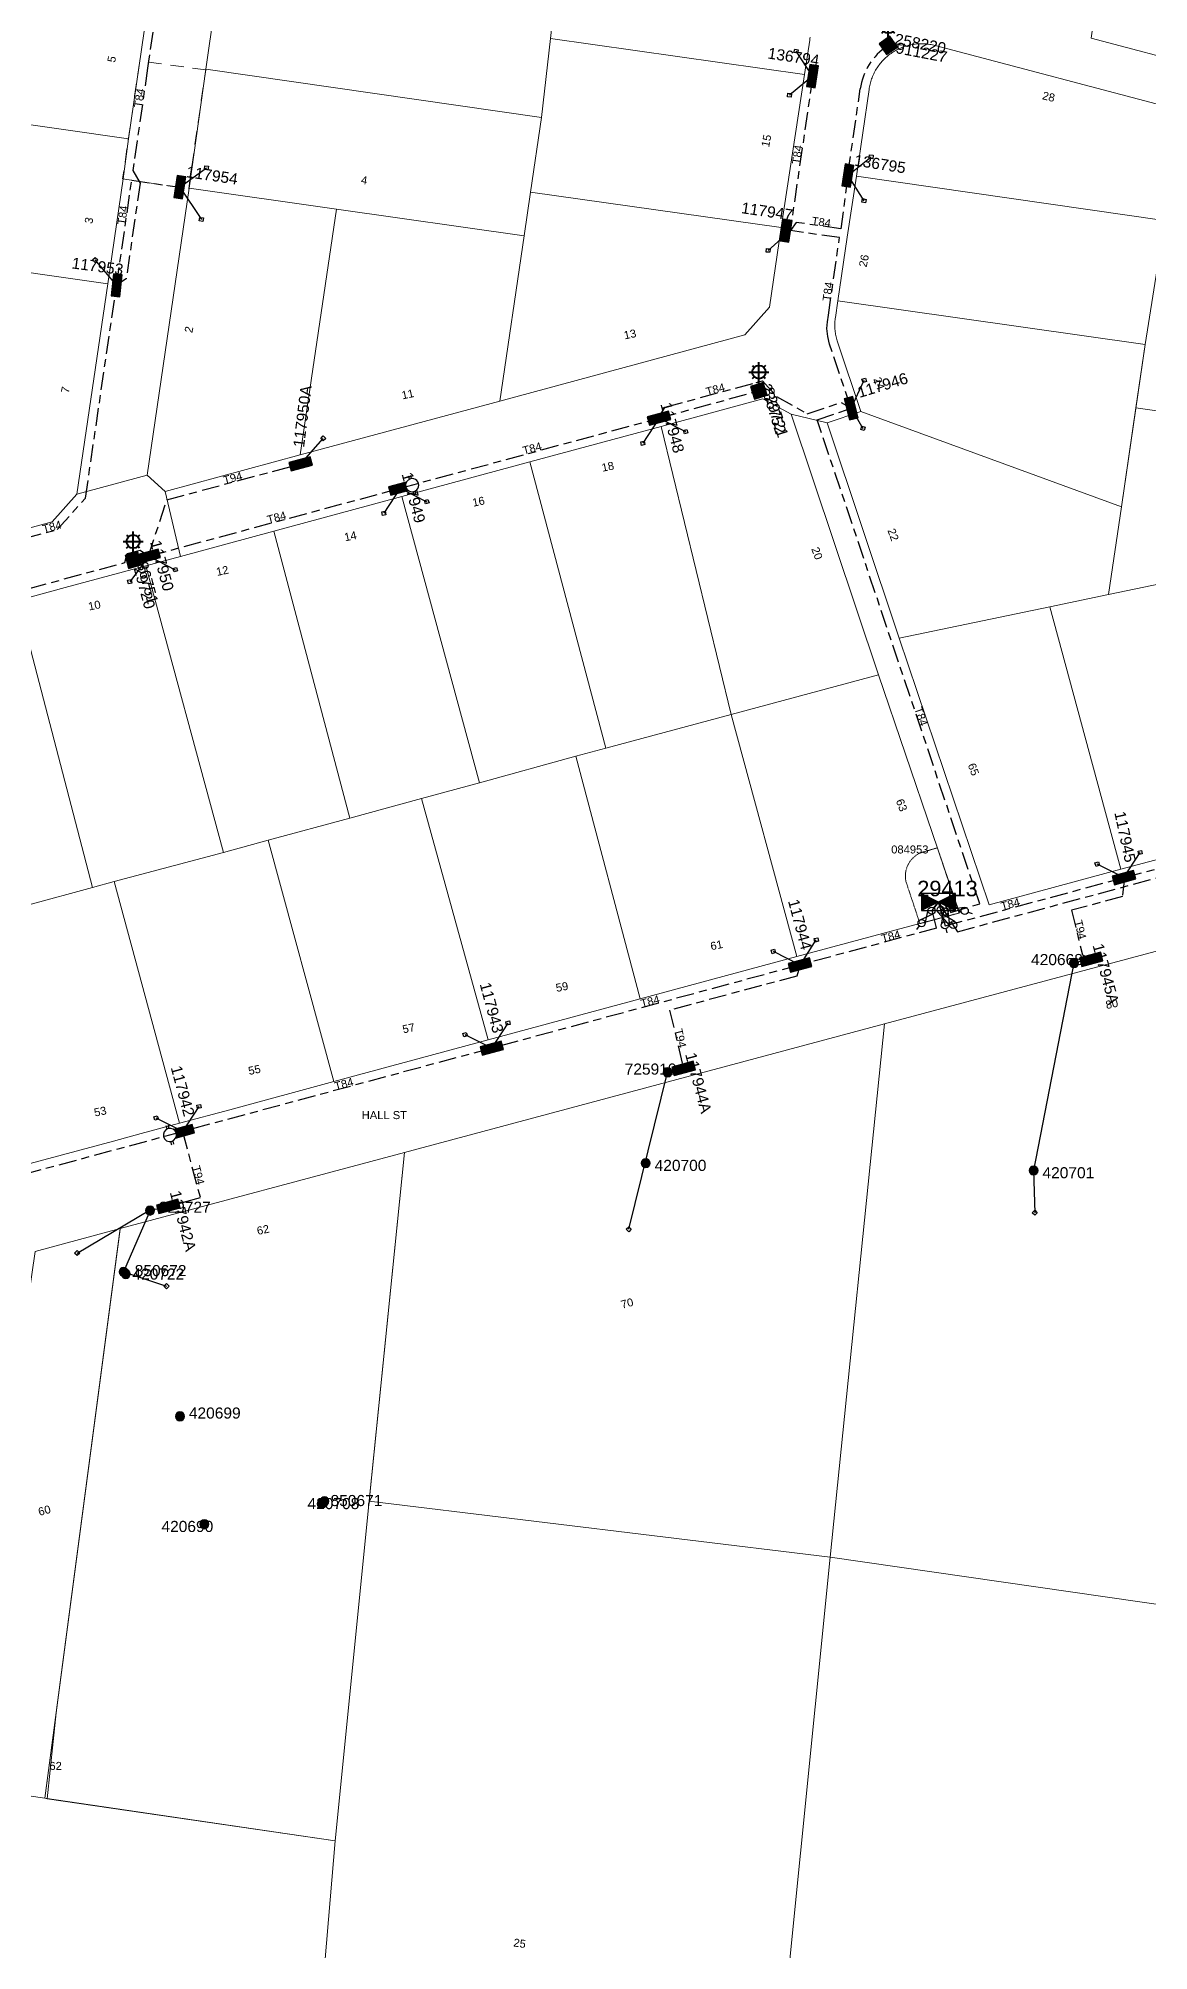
# Model space of a CAD drawing. Header units: metres. Extents: x 300152 to 302458, y 6282738 to 6284604.
# Drawn here: x 301778.4 to 302028.2, y 6283219.3 to 6283649.5 of the extents above; entities that cross this region are included whole.
import ezdxf
from ezdxf.enums import TextEntityAlignment as Align

# ---------------------------------------------------------------- set-up
doc = ezdxf.new("R2010")
doc.units = ezdxf.units.M
for name, pattern in [('Cable Exist UG', [8.2, 4, -1.2, 1.8, -1.2]), ('Dash', [5, 3, -2]), ('HIDDEN', [0.375, 0.25, -0.125]), ('HIDDEN2', [0.1875, 0.125, -0.0625])]:
    doc.linetypes.add(name, pattern=pattern)
doc.layers.get('0').update_dxf_attribs({"color": 6})
for name, color, linetype, lineweight in [('Cadastre Developer_SP_EXT', 9, 'Continuous', 5), ('Cadastre Land Parcels_SP_EXT', 9, 'Continuous', 5), ('Cadastre Other Property_SP_EXT', 9, 'HIDDEN', 5), ('Cadastre Roads_SP_EXT', 9, 'Continuous', 5)]:
    doc.layers.add(name, color=color, linetype=linetype, lineweight=lineweight)
for name, color, linetype in [('Equip_LV_EXT', 7, 'Continuous'), ('Equip_SP_SL_EXT', 7, 'Continuous'), ('Mains_LV_EXT', 7, 'Continuous'), ('Mains_LV_SL_EXT', 7, 'Continuous'), ('Services_SP_EXT', 7, 'Continuous'), ('Sub_SP_EXT', 7, 'Continuous'), ('SupportsOH_SP_TR_HV_LV_SL_EXT', 7, 'Continuous'), ('SupportsUG_SP_LV_EXT', 7, 'Continuous'), ('SupportsUG_SP_LV_SL_EXT', 7, 'Continuous')]:
    doc.layers.add(name, color=color, linetype=linetype)
doc.styles.add('COLUMN_LABEL', font='arial.ttf')
doc.styles.add('iecARIAL', font='arial.ttf', dxfattribs={"height": 2})
doc.styles.add('POLE_LABEL', font='arial.ttf')
doc.styles.get("Standard").update_dxf_attribs({"font": 'arial.ttf'})

# ---------------------------------------------------------------- blocks, each defined once
blk = doc.blocks.new('SUB_PADMOUNT_EXT')
for points in [[(0, 0), (-3.84, 1.92), (-3.84, -1.92)], [(0, 0), (3.84, 1.92), (3.84, -1.92)]]:
    blk.add_hatch(color=256).paths.add_polyline_path(points)
for p, q in [((3.84, 1.92), (-3.84, -1.92)), ((-3.84, 1.92), (3.84, -1.92))]:
    blk.add_line(p, q)
blk.add_lwpolyline([(-3.84, -1.92), (3.84, -1.92), (3.84, 1.92), (-3.84, 1.92)], close=True)
for tag, height, flags, p in [('STREET_CODE', 0.2, 9, (1.5, 0)), ('ASSET_NUM', 2.5, 8, (2, 2)), ('CONSTRUCTED_VOLTAGE', 0.2, 9, (1.5, -0.2)), ('OPERATING_VOLTAGE', 0.2, 9, (1.5, -0.6)), ('ORIENTATION', 0.2, 9, (1.5, -0.8)), ('OWNED_BY', 0.2, 9, (1.5, -1)), ('OPERATED_BY', 0.2, 9, (1.5, -1.2)), ('SECONDARY_VOLTAGE', 0.2, 9, (1.5, -1.6)), ('STATE', 0.2, 9, (1.5, -1.8)), ('SUBSTATION_TYPE', 0.2, 9, (1.5, -2.2)), ('STREETNAME', 0.2, 9, (1.5, -3)), ('SUBURB', 0.2, 9, (1.5, -3.2)), ('Z', 0.2, 1, (1.5, -3.6)), ('NO_PHASES', 0.2, 9, (1.5, -0.4)), ('MAINTAINED_BY', 0.2, 9, (1.5, -1.4)), ('PARENT', 0.2, 9, (1.5, -2)), ('USAGE', 0.2, 9, (1.5, -2.4)), ('LEGEND', 0.2, 9, (1.5, -2.6)), ('LOCATION', 0.2, 9, (1.5, -2.8)), ('NOTES', 0.2, 9, (1.5, -3.4))]:
    blk.add_attdef(tag, text='', height=height, dxfattribs=dict(flags=flags)).set_placement(p, align=Align.MIDDLE_LEFT)
blk = doc.blocks.new('COLUMN_EXT')
blk.add_hatch(color=256).paths.add_polyline_path([(-1.49, 1.48), (-1.49, -1.49), (1.48, -1.49), (1.48, 1.48)])
blk.add_lwpolyline([(-1.49, -1.49), (1.48, -1.49), (1.48, 1.48), (-1.49, 1.48)], close=True)
for tag, height, style, flags, p in [('STRUCTURE_PLANT_NUMBER', 0.2, 'POLE_LABEL', 9, (1.81, 0.03)), ('ASSET_NUM', 2.5, 'COLUMN_LABEL', 8, (2, 2)), ('STREET_CODE', 0.2, 'COLUMN_LABEL', 9, (1.81, -0.2))]:
    blk.add_attdef(tag, text='', height=height, dxfattribs=dict(style=style, flags=flags)).set_placement(p, align=Align.MIDDLE_LEFT)
at = {"flags": 1}
blk.add_attdef('Z', (1.81, -2.35), '', height=0.2, dxfattribs=at)
at = {"flags": 9}
for tag, p in [('COLUMN_TYPE', (1.81, -0.4)), ('OWNED_BY', (1.81, -0.6)), ('STATE', (1.81, -0.8)), ('USAGE', (1.81, -1)), ('STREETNAME', (1.81, -1.6)), ('SUBURB', (1.81, -1.8)), ('LEGEND', (1.81, -1.2)), ('LOCATION', (1.81, -1.4)), ('NOTES', (1.81, -2))]:
    blk.add_attdef(tag, text='', height=0.2, dxfattribs=at).set_placement(p, align=Align.MIDDLE_LEFT)
blk = doc.blocks.new('PILLAR_EXT')
blk.add_hatch(color=256).paths.add_polyline_path([(-2.475, 0.99), (-2.475, -0.99), (2.475, -0.99), (2.475, 0.99)])
blk.add_lwpolyline([(-2.475, -0.99), (2.475, -0.99), (2.475, 0.99), (-2.475, 0.99)], close=True)
at = {"style": 'iecARIAL', "flags": 8}
blk.add_attdef('ASSET_NUM', (1.5, 3.5), '', height=2.5, dxfattribs=at)
for tag, p, flags in [('OWNED_BY', (0, -0.2), 9), ('STATE', (0, -0.4), 9), ('SUPPORT_TYPE', (0, -0.6), 9), ('STREETNAME', (0, -1.8), 9), ('SUBURB', (0, -2), 1), ('USAGE', (0, -0.8), 9), ('LEGEND', (0, -1), 9), ('LOCATION', (0, -1.2), 9), ('NOTES', (0, -1.4), 9), ('PARENT', (0, -1.6), 9)]:
    blk.add_attdef(tag, p, '', height=0.2, dxfattribs=dict(flags=flags))
blk = doc.blocks.new('SL_LANTERN_EXT')
at = {"lineweight": 40}
for p, q in [((-1.46, 5.68), (-1.06, 5.28)), ((0, 1.97), (0, 6.47)), ((1.46, 5.68), (1.06, 5.28)), ((-2.25, 4.22), (2.25, 4.22)), ((-1.46, 2.76), (-1.06, 3.16)), ((0, 0), (0, 2.72)), ((1.46, 2.76), (1.06, 3.16))]:
    blk.add_line(p, q, dxfattribs=at)
blk.add_circle((0, 4.22), 1.5, dxfattribs=at)
at = {"style": 'iecARIAL', "flags": 8}
blk.add_attdef('ASSET_NUM', (1.5, 1.5), '', height=2.5, dxfattribs=at)
for tag, p, height, flags in [('OPERATING_VOLTAGE', (0.98, -1.65), 0.2, 9), ('ORIENTATION', (0.98, -1.85), 0.2, 9), ('OWNED_BY', (0.98, -2.05), 0.2, 9), ('STATE', (0.98, -2.25), 0.2, 9), ('CONSTRUCTED_VOLTAGE', (0.98, -0.65), 0.2, 9), ('CONTROL_TYPE', (0.98, -0.85), 0.2, 9), ('LANTERN_PURPOSE', (0.98, -1.05), 0.2, 9), ('LANTERN_TYPE', (0.98, -1.25), 0.2, 9), ('NO_PHASES', (0.98, -1.45), 0.2, 9), ('USAGE', (0.98, -2.45), 0.2, 9), ('CEXIST', (0.98, -2.65), 0.2, 9), ('CNEW', (0.98, -2.85), 0.2, 9), ('CNUMBER', (0.98, -3.05), 0.2, 9), ('CREMOVE', (0.98, -3.25), 0.2, 9), ('CREPLACE', (0.98, -3.45), 0.2, 9), ('LKINGHEIGHT', (0.98, -3.65), 0.2, 9), ('LBRACKET', (0.98, -3.85), 0.2, 9), ('LBRACKETVOCAB', (0.98, -4.05), 0.2, 9), ('LCATEGORY', (0.98, -4.25), 0.2, 9), ('LCHARGE1', (0.98, -4.45), 0.2, 9), ('LNUMBER', (2.18, -3.25), 2.5, 8), ('LCHARGE1PERCENT', (0.98, -4.65), 0.2, 9), ('LCHARGE2', (0.98, -4.85), 0.2, 9), ('LCHARGE2PERCENT', (0.98, -5.05), 0.2, 9), ('LCHARGE3', (0.98, -5.25), 0.2, 9), ('LCHARGE3PERCENT', (0.98, -5.45), 0.2, 9), ('LEXIST', (0.98, -5.65), 0.2, 9), ('LLAMP', (0.98, -5.85), 0.2, 9), ('LLAMPVOCAB', (0.98, -6.05), 0.2, 9), ('LMAST', (0.98, -6.25), 0.2, 9), ('LMASTVOCAB', (0.98, -6.45), 0.2, 9), ('LNEW', (0.98, -6.65), 0.2, 9), ('LANTNUMBER', (0.98, -6.85), 0.2, 9), ('LOUTREACH', (0.98, -7.25), 0.2, 9), ('LOUTREACHVOCAB', (0.98, -7.45), 0.2, 9), ('LRATECODE', (0.98, -7.65), 0.2, 9), ('LREMOVE', (0.98, -7.85), 0.2, 9), ('LREPLACE', (0.98, -8.05), 0.2, 9), ('LTYPE', (0.98, -8.25), 0.2, 9), ('LTYPEVOCAB', (0.98, -8.45), 0.2, 9), ('LEGEND', (0.98, -8.65), 0.2, 9), ('STREETNAME', (0.98, -9.25), 0.2, 9), ('SUBURB', (0.98, -9.45), 0.2, 1), ('LOCATION', (0.98, -8.85), 0.2, 9), ('NOTES', (0.98, -9.05), 0.2, 9)]:
    blk.add_attdef(tag, p, '', height=height, dxfattribs=dict(flags=flags))
blk = doc.blocks.new('CCP_EXT')
blk.add_wipeout([(0, 0.57), (0.57, 0), (0, -0.57), (-0.57, 0)])
blk.add_lwpolyline([(-0.57, 0), (0, 0.57), (0.57, 0), (0, -0.57), (-0.57, 0)])
at = {"flags": 1}
blk.add_attdef('Z', (0, 0), '', height=0.2, dxfattribs=at)
at = {"flags": 9}
for tag, p in [('CCP_TYPE', (0, 0)), ('CONSTRUCTED_VOLTAGE', (0, -0.2)), ('OPERATING_VOLTAGE', (0, -0.6)), ('ORIENTATION', (0, -0.8)), ('OWNED_BY', (0, -1)), ('STATE', (0, -1.8)), ('NO_PHASES', (0, -0.4)), ('USAGE', (0, -1.2)), ('LEGEND', (0, -1.4)), ('LIFE_SUPPORT', (0, -1.6)), ('NOTES', (0, -2))]:
    blk.add_attdef(tag, text='', height=0.2, dxfattribs=at).set_placement(p, align=Align.MIDDLE_LEFT)
blk = doc.blocks.new('POLE_EXT')
blk.add_hatch(color=256).paths.add_polyline_path([(-1, 0, 1), (1, 0, 1)])
blk.add_lwpolyline([(-1, 0, 1), (1, 0, 1)], format="xyb", close=True)
for tag, height, flags, p in [('pNumber', 2.5, 8, (-17.84, 2.07)), ('OWNED_BY', 0.2, 9, (1.35, -0.4)), ('SPECIAL_USE', 0.2, 9, (1.35, -0.8)), ('STATE', 0.2, 9, (1.35, -1)), ('cLV', 0.2, 9, (1.35, -1.4)), ('hDepth', 0.2, 9, (1.35, -1.6)), ('hDia', 0.2, 9, (1.35, -1.8)), ('cHV', 0.2, 9, (1.35, -2)), ('cLinedev', 0.2, 9, (1.35, -3.4)), ('pExisting', 0.2, 9, (1.35, -3.8)), ('pFooting', 0.2, 9, (1.35, -4.4)), ('PARENT', 0.2, 9, (1.35, -0.6)), ('USAGE', 0.2, 9, (1.35, -1.2)), ('LBRACKET', 0.2, 9, (1.35, -2.2)), ('LExisting', 0.2, 9, (1.35, -2.4)), ('LANTNUMBER', 0.2, 9, (1.35, -2.6)), ('LOther', 0.2, 9, (1.35, -2.8)), ('LRemove', 0.2, 9, (1.35, -3)), ('LEGEND', 0.2, 9, (1.35, -3.2)), ('LOCATION', 0.2, 9, (1.35, -3.6)), ('PFNUMBER', 0.2, 9, (1.35, -4)), ('NEWPFNUMBER', 0.2, 9, (1.35, -4.2)), ('pNew', 0.2, 9, (1.35, -4.6)), ('pRelocate', 0.2, 9, (1.35, -5)), ('pRemove', 0.2, 9, (1.35, -5.2)), ('pReplace', 0.2, 9, (1.35, -5.4)), ('pStay', 0.2, 9, (1.35, -5.6)), ('pType', 0.2, 9, (1.35, -5.8)), ('cspan', 0.2, 9, (1.35, -6)), ('STREETNAME', 0.2, 9, (1.35, -6.2)), ('SUBURB', 0.2, 9, (1.35, -6.4)), ('OPERATED_BY', 0.2, 9, (1.36, -7.01)), ('NOTES', 0.2, 9, (1.35, -6.6)), ('MAINTAINED_BY', 0.2, 9, (1.36, -6.81))]:
    blk.add_attdef(tag, text='', height=height, dxfattribs=dict(flags=flags)).set_placement(p, align=Align.MIDDLE_LEFT)
at = {"style": 'POLE_LABEL'}
for tag, height, flags, p in [('STRUCTURE_PLANT_NUMBER', 0.2, 9, (1.35, 0.03)), ('ASSET_NUM', 2.5, 8, (2, 2)), ('STREET_CODE', 0.2, 9, (1.35, -0.2))]:
    blk.add_attdef(tag, text='', height=height, dxfattribs=dict(at, flags=flags)).set_placement(p, align=Align.MIDDLE_LEFT)
at = {"flags": 1}
blk.add_attdef('Z', (1.35, -7.33), '', height=0.2, dxfattribs=at)
blk = doc.blocks.new('LV_UG_LINKS_OPEN_EXT')
for p, q in [((-0.25, 1.47), (-0.25, 2.22)), ((0.25, 1.47), (0.25, 2.22)), ((-0.25, -1.47), (-0.25, -2.22)), ((0.25, -1.47), (0.25, -2.22))]:
    blk.add_line(p, q)
at = {"flags": 9}
for tag, p in [('ACTUAL_STATUS', (0, 0)), ('CONSTRUCTED_VOLTAGE', (0, -0.2)), ('OPERATING_VOLTAGE', (0, -0.6)), ('ORIENTATION', (0, -0.8)), ('STATE', (0, -1)), ('SWITCH_TYPE', (0, -1.2)), ('NO_PHASES', (0, -0.4)), ('USAGE', (0, -1.4)), ('NOTES', (0, -1.6))]:
    blk.add_attdef(tag, text='', height=0.2, dxfattribs=at).set_placement(p, align=Align.MIDDLE_LEFT)
at = {"flags": 1}
blk.add_attdef('Z', (0, 0), '', height=0.2, dxfattribs=at)
blk.add_wipeout([(-0.25, 1.47), (-0.43, 1.43), (-0.61, 1.36), (-0.77, 1.28), (-0.93, 1.17), (-1.07, 1.05), (-1.19, 0.9), (-1.29, 0.75), (-1.38, 0.58), (-1.44, 0.4), (-1.48, 0.22), (-1.49, 0.03), (-1.49, -0.16), (-1.45, -0.34), (-1.4, -0.52), (-1.32, -0.69), (-1.23, -0.85), (-1.11, -1), (-0.98, -1.13), (-0.83, -1.24), (-0.66, -1.34), (-0.49, -1.41), (-0.31, -1.46), (-0.13, -1.49), (0.06, -1.49), (0.25, -1.47), (0.43, -1.43), (0.61, -1.36), (0.77, -1.28), (0.93, -1.17), (1.07, -1.05), (1.19, -0.9), (1.29, -0.75), (1.38, -0.58), (1.44, -0.4), (1.48, -0.22), (1.49, -0.03), (1.49, 0.16), (1.45, 0.34), (1.4, 0.52), (1.32, 0.69), (1.23, 0.85), (1.11, 1), (0.98, 1.13), (0.83, 1.24), (0.66, 1.34), (0.49, 1.41), (0.31, 1.46), (0.13, 1.49), (-0.06, 1.49)])
blk.add_lwpolyline([(0, -1.49, 1), (0, 1.49, 1)], format="xyb", close=True)
blk = doc.blocks.new('LV_UG_DFUSE_CLOSED_EXT')
for points in [[(1, 0), (0, 0)], [(5.04, 0.73), (2.16, -0.72)], [(5.05, -0.71), (2.16, 0.72)], [(6.2, 0.01), (7.2, 0.01)]]:
    blk.add_lwpolyline(points)
for centre in [(1.8, 0), (5.4, 0.01)]:
    blk.add_circle(centre, 0.8)
at = {"flags": 9}
for tag, p in [('ACTUAL_STATUS', (0, 0)), ('CONSTRUCTED_VOLTAGE', (0, -0.2)), ('OPERATING_VOLTAGE', (0, -0.6)), ('ORIENTATION', (0, -0.8)), ('STATE', (0, -1)), ('SWITCH_TYPE', (0, -1.2)), ('NO_PHASES', (0, -0.4)), ('USAGE', (0, -1.4)), ('NOTES', (0, -1.6))]:
    blk.add_attdef(tag, text='', height=0.2, dxfattribs=at).set_placement(p, align=Align.MIDDLE_LEFT)
at = {"flags": 1}
blk.add_attdef('Z', (0, 0), '', height=0.2, dxfattribs=at)

msp = doc.modelspace()

# ---------------------------------------------------------------- linework, layer by layer
at = {"layer": 'Cadastre Land Parcels_SP_EXT', "linetype": 'Continuous'}
for points in [[(302051.52, 6283720.91), (302049.46, 6283721.31), (302047.36, 6283721.69), (302045.26, 6283722.07), (302043.16, 6283722.44), (302041.05, 6283722.8), (302038.95, 6283723.16), (302036.84, 6283723.51), (302026.16, 6283725.25), (302015.29, 6283649.5), (302040.29, 6283642.87), (302051.52, 6283720.91)], [(301893.63, 6283649.42), (301894.66, 6283658.5), (301819.98, 6283669.23), (301816.13, 6283642.51), (301891.61, 6283631.65), (301893.63, 6283649.42)], [(301803.41, 6283659.4), (301743.27, 6283668.06), (301740.1, 6283646.05), (301738.58, 6283635.49), (301798.73, 6283626.83), (301803.41, 6283659.4)], [(301950.81, 6283641.29), (301893.63, 6283649.42), (301891.61, 6283631.65), (301889.16, 6283614.87), (301945.58, 6283606.86), (301950.81, 6283641.29)], [(301889.16, 6283614.87), (301891.61, 6283631.65), (301816.13, 6283642.51), (301812.38, 6283615.72), (301845.48, 6283611.02), (301887.71, 6283605.02), (301889.16, 6283614.87)], [(301797.56, 6283617.82), (301798.73, 6283626.83), (301738.58, 6283635.49), (301736.25, 6283618.75), (301734.03, 6283602.77), (301761.04, 6283598.93), (301794.09, 6283594.24), (301797.56, 6283617.82)], [(302030.16, 6283597.58), (302031.73, 6283608.47), (301962.5, 6283618.43), (301960.4, 6283604.75), (301958.29, 6283590.39), (302027.45, 6283580.57), (302030.16, 6283597.58)], [(301837.35, 6283555.74), (301845.48, 6283611.02), (301812.38, 6283615.72), (301802.89, 6283551.18), (301806.99, 6283547.55), (301837.35, 6283555.74)], [(301937.4, 6283582.72), (301942.95, 6283588.95), (301945.58, 6283606.86), (301889.16, 6283614.87), (301887.71, 6283605.02), (301882.25, 6283567.85), (301937.4, 6283582.72)], [(301882.25, 6283567.85), (301887.71, 6283605.02), (301845.48, 6283611.02), (301837.35, 6283555.74), (301882.25, 6283567.85)], [(301781.58, 6283540.7), (301787.13, 6283546.93), (301794.09, 6283594.24), (301761.04, 6283598.93), (301751.27, 6283532.52), (301781.58, 6283540.7)], [(302092.87, 6283588.62), (302030.16, 6283597.58), (302027.45, 6283580.57), (302025.36, 6283566.36), (302088.36, 6283557.34), (302092.87, 6283588.62)], [(302027.45, 6283580.57), (301958.29, 6283590.39), (301957.75, 6283586.68), (301957.71, 6283586.39), (301957.68, 6283586.1), (301957.65, 6283585.8), (301957.63, 6283585.51), (301957.62, 6283585.22), (301957.62, 6283584.92), (301957.62, 6283584.63), (301957.64, 6283584.33), (301957.65, 6283584.04), (301957.68, 6283583.75), (301957.71, 6283583.45), (301957.75, 6283583.16), (301957.8, 6283582.87), (301957.86, 6283582.58), (301957.92, 6283582.3), (301957.99, 6283582.01), (301958.06, 6283581.73), (301958.15, 6283581.44), (301958.24, 6283581.16), (301963.48, 6283565.5), (302022.08, 6283544.03), (302027.45, 6283580.57)], [(301967.47, 6283506.27), (301947.81, 6283564.92), (301941.41, 6283568.33), (301918.54, 6283562.15), (301934.28, 6283497.37), (301967.47, 6283506.27)], [(302005.98, 6283521.6), (302019.18, 6283524.35), (302022.08, 6283544.03), (301963.48, 6283565.5), (301955.9, 6283562.95), (301972.1, 6283514.53), (302005.98, 6283521.6)], [(302039.02, 6283528.49), (302085.49, 6283537.38), (302088.36, 6283557.34), (302025.36, 6283566.36), (302022.08, 6283544.03), (302019.18, 6283524.35), (302039.02, 6283528.49)], [(301934.28, 6283497.37), (301918.54, 6283562.15), (301889.03, 6283554.17), (301906.14, 6283489.76), (301934.28, 6283497.37)], [(301899.38, 6283487.96), (301906.14, 6283489.76), (301889.03, 6283554.17), (301860.2, 6283546.38), (301877.67, 6283482.02), (301899.38, 6283487.96)], [(301864.65, 6283478.48), (301877.67, 6283482.02), (301860.2, 6283546.38), (301831.39, 6283538.59), (301848.53, 6283474.03), (301864.65, 6283478.48)], [(301830.15, 6283469.11), (301848.53, 6283474.03), (301831.39, 6283538.59), (301810.42, 6283532.92), (301802.6, 6283530.8), (301820.1, 6283466.35), (301830.15, 6283469.11)], [(301795.49, 6283459.79), (301820.1, 6283466.35), (301802.6, 6283530.8), (301784.44, 6283525.9), (301773.83, 6283523.03), (301790.66, 6283458.48), (301795.49, 6283459.79)], [(302030.7, 6283464.91), (302054.48, 6283471.33), (302039.02, 6283528.49), (302019.18, 6283524.35), (302005.98, 6283521.6), (302021.98, 6283462.56), (302030.7, 6283464.91)], [(301790.66, 6283458.48), (301773.83, 6283523.03), (301745.08, 6283515.26), (301761.9, 6283450.66), (301790.66, 6283458.48)], [(302021.98, 6283462.56), (302005.98, 6283521.6), (301972.1, 6283514.53), (301992.33, 6283454.56), (302021.98, 6283462.56)], [(301985.68, 6283452.77), (301967.47, 6283506.27), (301934.28, 6283497.37), (301949.1, 6283442.9), (301985.68, 6283452.77)], [(301949.1, 6283442.9), (301934.28, 6283497.37), (301906.14, 6283489.76), (301899.38, 6283487.96), (301913.86, 6283433.39), (301949.1, 6283442.9)], [(301913.86, 6283433.39), (301899.38, 6283487.96), (301877.67, 6283482.02), (301864.65, 6283478.48), (301879.6, 6283424.15), (301913.86, 6283433.39)], [(301879.6, 6283424.15), (301864.65, 6283478.48), (301848.53, 6283474.03), (301830.15, 6283469.11), (301844.9, 6283414.78), (301879.6, 6283424.15)], [(301821.51, 6283408.47), (301844.9, 6283414.78), (301830.15, 6283469.11), (301820.1, 6283466.35), (301795.49, 6283459.79), (301810.19, 6283405.42), (301821.51, 6283408.47)], [(301795.35, 6283401.41), (301801.57, 6283403.09), (301810.19, 6283405.42), (301795.49, 6283459.79), (301790.66, 6283458.48), (301761.9, 6283450.66), (301760.93, 6283450.39), (301775.49, 6283396.05), (301795.35, 6283401.41)], [(302070.82, 6283389.24), (302074.25, 6283412.84), (302076.31, 6283427.08), (302068.97, 6283454.57), (301968.8, 6283427.77), (301956.57, 6283307.79), (302056.89, 6283293.36), (302070.82, 6283389.24)], [(301956.57, 6283307.79), (301968.8, 6283427.77), (301860.84, 6283398.87), (301852.89, 6283320.38), (301956.57, 6283307.79)], [(301852.89, 6283320.38), (301852.9, 6283320.47), (301860.83, 6283398.87), (301796.87, 6283381.75), (301796.86, 6283381.63), (301782.45, 6283272.83), (301780.44, 6283253.5), (301845.24, 6283244.01), (301852.89, 6283320.38)], [(301779.9, 6283253.58), (301796.87, 6283381.75), (301777.71, 6283376.61), (301760.27, 6283256.46), (301779.9, 6283253.58)], [(301956.57, 6283307.79), (301852.89, 6283320.38), (301845.23, 6283244.01), (301834.88, 6283121.91), (301936.49, 6283107.33), (301956.57, 6283307.79)], [(302056.89, 6283293.36), (301956.57, 6283307.79), (301936.49, 6283107.33), (301980.83, 6283100.97), (301984.06, 6283131.91), (302011.24, 6283128.01), (302008, 6283097.07), (302033.24, 6283093.44), (302046.17, 6283202.76), (302056.89, 6283293.36)], [(301782.45, 6283272.83), (301779.9, 6283253.58), (301780.44, 6283253.5), (301782.45, 6283272.83)], [(301760.27, 6283256.46), (301714.21, 6283263.21), (301711.52, 6283242.92), (301708.83, 6283222.65), (301706.15, 6283202.37), (301703.47, 6283182.09), (301700.79, 6283161.81), (301698.11, 6283141.54), (301834.88, 6283121.91), (301845.23, 6283244.01), (301779.9, 6283253.58), (301760.27, 6283256.46)]]:
    msp.add_lwpolyline(points, close=True, dxfattribs=at)
for points in [[(301894.66, 6283658.5), (301893.63, 6283649.42), (301950.81, 6283641.29), (301951.96, 6283649.03), (301951.96, 6283649.03), (301952, 6283649.37), (301952.04, 6283649.7)], [(302035.31, 6283633.32), (301980.22, 6283647.82), (301979.92, 6283647.89), (301979.62, 6283647.96), (301979.32, 6283648.02), (301979.02, 6283648.07), (301978.72, 6283648.12), (301978.41, 6283648.15), (301978.11, 6283648.18), (301977.8, 6283648.2), (301977.49, 6283648.22), (301977.19, 6283648.22), (301976.88, 6283648.22), (301976.58, 6283648.21), (301976.27, 6283648.19), (301975.96, 6283648.17), (301975.66, 6283648.13), (301975.35, 6283648.09), (301975.05, 6283648.04), (301974.75, 6283647.98), (301974.45, 6283647.92), (301974.15, 6283647.85), (301973.86, 6283647.77), (301973.56, 6283647.68), (301973.27, 6283647.58), (301972.98, 6283647.48), (301972.7, 6283647.37), (301972.42, 6283647.25), (301972.14, 6283647.13), (301971.86, 6283647), (301971.59, 6283646.86), (301971.32, 6283646.71), (301971.05, 6283646.56), (301970.79, 6283646.4), (301970.53, 6283646.23), (301970.28, 6283646.06), (301970.03, 6283645.88), (301969.79, 6283645.7), (301969.55, 6283645.5), (301969.31, 6283645.31), (301969.08, 6283645.1), (301968.86, 6283644.89), (301968.64, 6283644.68), (301968.43, 6283644.46), (301968.22, 6283644.23), (301968.02, 6283644), (301967.83, 6283643.76), (301967.64, 6283643.52), (301967.45, 6283643.27), (301967.28, 6283643.02), (301967.11, 6283642.77), (301966.94, 6283642.51), (301966.79, 6283642.25), (301966.64, 6283641.98), (301966.5, 6283641.71), (301966.36, 6283641.43), (301966.23, 6283641.15), (301966.11, 6283640.87), (301966, 6283640.59), (301965.89, 6283640.3), (301965.79, 6283640.01), (301965.7, 6283639.72), (301965.61, 6283639.42), (301965.54, 6283639.13), (301965.47, 6283638.83), (301965.41, 6283638.53), (301965.35, 6283638.23), (301965.31, 6283637.92), (301962.5, 6283618.43), (302031.73, 6283608.47)]]:
    msp.add_lwpolyline(points, dxfattribs=at)
at = {"layer": 'Cadastre Other Property_SP_EXT', "linetype": 'HIDDEN2'}
msp.add_lwpolyline([(301976.77, 6283450.32), (301985.56, 6283452.7), (301980.7, 6283467.38), (301976.71, 6283466.18), (301976.71, 6283466.18, 0.341498), (301973.61, 6283459.8), (301973.61, 6283459.8), (301976.77, 6283450.32)], format="xyb", close=True, dxfattribs=at)
at = {"layer": 'Cadastre Roads_SP_EXT', "linetype": 'Continuous'}
msp.add_lwpolyline([(302040.29, 6283642.87), (302015.29, 6283649.5)], dxfattribs=at)
at = {"layer": 'Mains_LV_EXT', "linetype": 'Cable Exist UG'}
for points in [[(301805.36, 6283658.98), (301803.25, 6283644.33), (301803.25, 6283644.33), (301803.01, 6283642.7), (301800.67, 6283626.41), (301799.7, 6283619.68), (301801.32, 6283616.86), (301801.32, 6283616.86), (301798.21, 6283595.33), (301796.05, 6283593.9)], [(301796.06, 6283593.94), (301799.44, 6283617.52), (301810.25, 6283615.95)], [(301960.54, 6283618.58), (301958.95, 6283606.59), (301958.95, 6283606.59), (301948.89, 6283608.04), (301947.65, 6283606.19)], [(301961.3, 6283566.24), (301956.42, 6283580.63), (301956.04, 6283582.35), (301955.85, 6283584.16), (301955.94, 6283585.64), (301956.18, 6283587.21), (301958.66, 6283604.61), (301947.65, 6283606.19)], [(301751.45, 6283530.54), (301782.68, 6283538.93), (301789.04, 6283546.04), (301796.06, 6283593.94)], [(301803.21, 6283532.95), (301807.36, 6283545.65), (301837.51, 6283553.75)], [(301980.96, 6283455.17), (301981.48, 6283453.27), (301981.48, 6283453.27), (301982.41, 6283449.81), (302022.66, 6283460.67)], [(302022.76, 6283460.7), (302022.3, 6283456.4), (302022.3, 6283456.4), (302010.86, 6283453.31), (302013.34, 6283443.28), (302015.3, 6283442.28)], [(301949.83, 6283441.02), (301949.04, 6283438.53), (301949.04, 6283438.53), (301920.46, 6283430.82), (301923.58, 6283417.74)]]:
    msp.add_lwpolyline(points, dxfattribs=at)
at = {"layer": 'Mains_LV_SL_EXT', "linetype": 'Cable Exist UG'}
for points in [[(301918.06, 6283564), (301940.55, 6283570.15)], [(301803.21, 6283532.95), (301799.71, 6283532.01)]]:
    msp.add_lwpolyline(points, dxfattribs=at)
at = {"layer": 'Services_SP_EXT'}
for points in [[(302015.29, 6283442.28), (302011.42, 6283441.48)], [(301923.63, 6283417.75), (301920.05, 6283416.85)], [(301803.56, 6283385.78), (301797.61, 6283372)], [(301807.69, 6283386.71), (301805.42, 6283386.11), (301803.4, 6283385.92)]]:
    msp.add_lwpolyline(points, dxfattribs=at)

# ---------------------------------------------------------------- block references
at = {"layer": 'Equip_LV_EXT'}
for p, rotation in [((301980.52, 6283454.63), 231.0320095256506), ((301980.96, 6283455.17), 285.0996109169751), ((301981.35, 6283454.56), 302.3984412580993), ((301981.72, 6283454.88), 341.4822818132346)]:
    msp.add_blockref('LV_UG_DFUSE_CLOSED_EXT', p, dxfattribs=dict(at, rotation=rotation))
at = {"layer": 'Equip_SP_SL_EXT'}
ref = msp.add_blockref('SL_LANTERN_EXT', (301969.64, 6283647.85), dxfattribs=at)
ref.add_attrib('ASSET_NUM', '258220', dxfattribs={"layer": '0', "height": 2.5, "rotation": 349.1855, "style": 'iecARIAL'}).set_placement((301971.14, 6283649.35), align=Align.MIDDLE_LEFT)
ref = msp.add_blockref('SL_LANTERN_EXT', (301940.55, 6283570.15), dxfattribs=at)
ref.add_attrib('ASSET_NUM', '236752', dxfattribs={"layer": '0', "height": 2.5, "rotation": 287.5574, "style": 'iecARIAL'}).set_placement((301942.05, 6283571.65), align=Align.MIDDLE_LEFT)
ref = msp.add_blockref('SL_LANTERN_EXT', (301799.77, 6283532.03), dxfattribs=at)
ref.add_attrib('ASSET_NUM', '236751', dxfattribs={"layer": '0', "height": 2.5, "rotation": 285.0495, "style": 'iecARIAL'}).set_placement((301801.27, 6283533.53), align=Align.MIDDLE_LEFT)
at = {"layer": 'Sub_SP_EXT'}
ref = msp.add_blockref('SUB_PADMOUNT_EXT', (301980.96, 6283455.17), dxfattribs=at)
ref.add_attrib('ASSET_NUM', '29413', dxfattribs={"layer": '0', "height": 3.5}).set_placement((301982.96, 6283455.42), align=Align.BOTTOM_CENTER)
at = {"layer": 'SupportsOH_SP_TR_HV_LV_SL_EXT'}
ref = msp.add_blockref('POLE_EXT', (302011.42, 6283441.48), dxfattribs=at)
ref.add_attrib('ASSET_NUM', '420668', dxfattribs={"layer": '0', "height": 2.5, "rotation": 0.0642, "style": 'POLE_LABEL'}).set_placement((302013.42, 6283442.24), align=Align.MIDDLE_RIGHT)
ref = msp.add_blockref('POLE_EXT', (301920, 6283416.86), dxfattribs=at)
ref.add_attrib('ASSET_NUM', '725910', dxfattribs={"layer": '0', "height": 2.5, "rotation": 0.0719, "style": 'POLE_LABEL'}).set_placement((301922, 6283417.61), align=Align.MIDDLE_RIGHT)
ref = msp.add_blockref('POLE_EXT', (301915.08, 6283396.44), dxfattribs=at)
ref.add_attrib('ASSET_NUM', '420700', dxfattribs={"layer": '0', "height": 2.5, "style": 'POLE_LABEL'}).set_placement((301917.08, 6283397.19), align=Align.TOP_LEFT)
ref = msp.add_blockref('POLE_EXT', (302002.33, 6283394.79), dxfattribs=at)
ref.add_attrib('ASSET_NUM', '420701', dxfattribs={"layer": '0', "height": 2.5, "style": 'POLE_LABEL'}).set_placement((302004.33, 6283395.54), align=Align.TOP_LEFT)
ref = msp.add_blockref('POLE_EXT', (301803.56, 6283385.78), dxfattribs=at)
ref.add_attrib('ASSET_NUM', '829727', dxfattribs={"layer": '0', "height": 2.5, "style": 'POLE_LABEL'}).set_placement((301805.56, 6283386.53), align=Align.MIDDLE_LEFT)
ref = msp.add_blockref('POLE_EXT', (301810.3, 6283339.49), dxfattribs=at)
ref.add_attrib('ASSET_NUM', '420699', dxfattribs={"layer": '0', "height": 2.5, "style": 'POLE_LABEL'}).set_placement((301812.3, 6283340.24), align=Align.MIDDLE_LEFT)
ref = msp.add_blockref('POLE_EXT', (301842.81, 6283320.38), dxfattribs=at)
ref.add_attrib('ASSET_NUM', '420708', dxfattribs={"layer": '0', "height": 2.5, "style": 'POLE_LABEL'}).set_placement((301844.81, 6283321.13), align=Align.TOP_CENTER)
ref = msp.add_blockref('POLE_EXT', (301842.17, 6283319.81), dxfattribs=at)
ref.add_attrib('ASSET_NUM', '850671', dxfattribs={"layer": '0', "height": 2.5, "style": 'POLE_LABEL'}).set_placement((301844.17, 6283320.56), align=Align.MIDDLE_LEFT)
ref = msp.add_blockref('POLE_EXT', (301815.79, 6283315.23), dxfattribs=at)
ref.add_attrib('ASSET_NUM', '420690', dxfattribs={"layer": '0', "height": 2.5, "style": 'POLE_LABEL'}).set_placement((301817.79, 6283315.98), align=Align.TOP_RIGHT)
at = {"layer": 'SupportsUG_SP_LV_EXT'}
ref = msp.add_blockref('PILLAR_EXT', (301952.61, 6283640.94), dxfattribs=dict(at, rotation=81.42818887505115))
ref.add_attrib('ASSET_NUM', '136794', dxfattribs={"layer": '0', "height": 2.5, "rotation": 351.5176, "style": 'iecARIAL'}).set_placement((301954.11, 6283644.44), align=Align.MIDDLE_RIGHT)
ref = msp.add_blockref('PILLAR_EXT', (301960.54, 6283618.58), dxfattribs=dict(at, rotation=260.7596005919898))
ref.add_attrib('ASSET_NUM', '136795', dxfattribs={"layer": '0', "height": 2.5, "rotation": 351.1171, "style": 'iecARIAL'}).set_placement((301962.04, 6283622.08), align=Align.MIDDLE_LEFT)
ref = msp.add_blockref('PILLAR_EXT', (301810.26, 6283615.97), dxfattribs=dict(at, rotation=81.59757011870371))
ref.add_attrib('ASSET_NUM', '117954', dxfattribs={"layer": '0', "height": 2.5, "rotation": 351.5976, "style": 'iecARIAL'}).set_placement((301811.76, 6283619.47), align=Align.MIDDLE_LEFT)
ref = msp.add_blockref('PILLAR_EXT', (301946.65, 6283606.17), dxfattribs=dict(at, rotation=261.6996489390734))
ref.add_attrib('ASSET_NUM', '117947', dxfattribs={"layer": '0', "height": 2.5, "rotation": 351.5913, "style": 'iecARIAL'}).set_placement((301948.15, 6283609.67), align=Align.MIDDLE_RIGHT)
ref = msp.add_blockref('PILLAR_EXT', (301796.05, 6283593.9), dxfattribs=dict(at, rotation=83.99099405996219))
ref.add_attrib('ASSET_NUM', '117953', dxfattribs={"layer": '0', "height": 2.5, "rotation": 352.3674, "style": 'iecARIAL'}).set_placement((301797.55, 6283597.4), align=Align.MIDDLE_RIGHT)
ref = msp.add_blockref('PILLAR_EXT', (301961.3, 6283566.24), dxfattribs=dict(at, rotation=284.3565173967371))
ref.add_attrib('ASSET_NUM', '117946', dxfattribs={"layer": '0', "height": 2.5, "rotation": 16.9177, "style": 'iecARIAL'}).set_placement((301962.8, 6283569.74), align=Align.MIDDLE_LEFT)
ref = msp.add_blockref('PILLAR_EXT', (301837.46, 6283553.74), dxfattribs=dict(at, rotation=14.97307097887878))
ref.add_attrib('ASSET_NUM', '117950A', dxfattribs={"layer": '0', "height": 2.5, "rotation": 82.8736, "style": 'iecARIAL'}).set_placement((301838.96, 6283557.24), align=Align.BOTTOM_LEFT)
ref = msp.add_blockref('PILLAR_EXT', (301918.07, 6283564.01), dxfattribs=dict(at, rotation=195.0495062260829))
ref.add_attrib('ASSET_NUM', '117948', dxfattribs={"layer": '0', "height": 2.5, "rotation": 285.0495, "style": 'iecARIAL'}).set_placement((301919.57, 6283567.51), align=Align.MIDDLE_LEFT)
ref = msp.add_blockref('PILLAR_EXT', (301859.85, 6283548.27), dxfattribs=dict(at, rotation=195.0495062260829))
ref.add_attrib('ASSET_NUM', '117949', dxfattribs={"layer": '0', "height": 2.5, "rotation": 285.0495, "style": 'iecARIAL'}).set_placement((301861.35, 6283551.77), align=Align.MIDDLE_LEFT)
ref = msp.add_blockref('PILLAR_EXT', (301803.26, 6283532.97), dxfattribs=dict(at, rotation=195.0495062260829))
ref.add_attrib('ASSET_NUM', '117950', dxfattribs={"layer": '0', "height": 2.5, "rotation": 285.0495, "style": 'iecARIAL'}).set_placement((301804.76, 6283536.47), align=Align.MIDDLE_LEFT)
ref = msp.add_blockref('PILLAR_EXT', (302022.65, 6283460.67), dxfattribs=dict(at, rotation=15.09947734537553))
ref.add_attrib('ASSET_NUM', '117945', dxfattribs={"layer": '0', "height": 2.5, "rotation": 282.1113, "style": 'iecARIAL'}).set_placement((302024.15, 6283464.17), align=Align.MIDDLE_RIGHT)
ref = msp.add_blockref('PILLAR_EXT', (301949.8, 6283441.01), dxfattribs=dict(at, rotation=15.09947734537553))
ref.add_attrib('ASSET_NUM', '117944', dxfattribs={"layer": '0', "height": 2.5, "rotation": 285.0995, "style": 'iecARIAL'}).set_placement((301951.3, 6283444.51), align=Align.MIDDLE_RIGHT)
ref = msp.add_blockref('PILLAR_EXT', (302015.29, 6283442.28), dxfattribs=dict(at, rotation=14.97767718614191))
ref.add_attrib('ASSET_NUM', '117945A', dxfattribs={"layer": '0', "height": 2.5, "rotation": 284.9777, "style": 'iecARIAL'}).set_placement((302016.79, 6283445.78), align=Align.MIDDLE_LEFT)
ref = msp.add_blockref('PILLAR_EXT', (301880.45, 6283422.3), dxfattribs=dict(at, rotation=15.10043020522659))
ref.add_attrib('ASSET_NUM', '117943', dxfattribs={"layer": '0', "height": 2.5, "rotation": 285.1004, "style": 'iecARIAL'}).set_placement((301881.95, 6283425.8), align=Align.MIDDLE_RIGHT)
ref = msp.add_blockref('PILLAR_EXT', (301923.63, 6283417.75), dxfattribs=dict(at, rotation=14.98718928910096))
ref.add_attrib('ASSET_NUM', '117944A', dxfattribs={"layer": '0', "height": 2.5, "rotation": 284.9872, "style": 'iecARIAL'}).set_placement((301925.13, 6283421.25), align=Align.MIDDLE_LEFT)
ref = msp.add_blockref('PILLAR_EXT', (301810.94, 6283403.55), dxfattribs=dict(at, rotation=15.09961499192326))
ref.add_attrib('ASSET_NUM', '117942', dxfattribs={"layer": '0', "height": 2.5, "rotation": 285.0996, "style": 'iecARIAL'}).set_placement((301812.44, 6283407.05), align=Align.MIDDLE_RIGHT)
ref = msp.add_blockref('PILLAR_EXT', (301807.69, 6283386.71), dxfattribs=dict(at, rotation=14.98795379947163))
ref.add_attrib('ASSET_NUM', '117942A', dxfattribs={"layer": '0', "height": 2.5, "rotation": 284.988, "style": 'iecARIAL'}).set_placement((301809.19, 6283390.21), align=Align.MIDDLE_LEFT)
at = {"layer": 'SupportsUG_SP_LV_SL_EXT'}
ref = msp.add_blockref('COLUMN_EXT', (301969.64, 6283647.85), dxfattribs=dict(at, rotation=34.82244898578865))
ref.add_attrib('ASSET_NUM', '911227', dxfattribs={"layer": '0', "height": 2.5, "rotation": 349.1855, "style": 'COLUMN_LABEL'}).set_placement((301971.64, 6283648.6), align=Align.TOP_LEFT)
ref = msp.add_blockref('COLUMN_EXT', (301940.55, 6283570.15), dxfattribs=dict(at, rotation=287.5574301268791))
ref.add_attrib('ASSET_NUM', '829721', dxfattribs={"layer": '0', "height": 2.5, "rotation": 287.5574, "style": 'COLUMN_LABEL'}).set_placement((301942.55, 6283570.9), align=Align.MIDDLE_LEFT)
ref = msp.add_blockref('COLUMN_EXT', (301799.77, 6283532.03), dxfattribs=dict(at, rotation=285.0495060477305))
ref.add_attrib('ASSET_NUM', '829720', dxfattribs={"layer": '0', "height": 2.5, "rotation": 285.0495, "style": 'COLUMN_LABEL'}).set_placement((301801.77, 6283532.78), align=Align.TOP_LEFT)

# ---------------------------------------------------------------- texts
at = {"layer": 'Cadastre Land Parcels_SP_EXT'}
for s, rotation, p in [('5', 78.8444, (301795.68, 6283643.89)), ('28', 346.5638, (302004.16, 6283635.77)), ('15', 78.3339, (301942.81, 6283624.85)), ('4', 352.2226, (301850.94, 6283616.75)), ('3', 78.6411, (301790.56, 6283607.61)), ('26', 78.6411, (301964.76, 6283597.86)), ('2', 78.6412, (301813.05, 6283583.07)), ('13', 11.7146, (301910.35, 6283581.72)), ('7', 78.6401, (301785.27, 6283569.53)), ('11', 11.7164, (301860.35, 6283568.23)), ('24', 290.4407, (301966.26, 6283572.81)), ('18', 11.7442, (301905.36, 6283551.95)), ('16', 11.744, (301876.27, 6283544.09)), ('14', 11.744, (301847.45, 6283536.3)), ('22', 290.437, (301969.42, 6283538.8)), ('20', 290.4628, (301952.29, 6283534.61)), ('12', 11.7434, (301818.65, 6283528.52)), ('10', 11.7408, (301789.86, 6283520.73)), ('65', 290.5947, (301987.49, 6283486.01)), ('63', 290.7806, (301971.32, 6283477.96)), ('61', 11.7207, (301929.82, 6283444.32)), ('59', 11.7211, (301895.06, 6283434.94)), ('80', 11.617, (302018.74, 6283431.1)), ('57', 11.7212, (301860.56, 6283425.63)), ('55', 11.7196, (301825.87, 6283416.27)), ('53', 11.7189, (301791.18, 6283406.91)), ('62', 11.6247, (301827.8, 6283380.3)), ('70', 15.0157, (301909.77, 6283363.7)), ('60', 15.0158, (301778.69, 6283317.1)), ('25', 351.6813, (301885.21, 6283220.29))]:
    msp.add_text(s, height=1.8, rotation=rotation, dxfattribs=at).set_placement(p)
msp.add_text('62', height=1.8, dxfattribs=at).set_placement((301780.93, 6283259.97))
at = {"layer": 'Cadastre Other Property_SP_EXT'}
msp.add_text('084953', height=1.8, dxfattribs=at).set_placement((301970.3, 6283466.1))
at = {"layer": 'Cadastre Roads_SP_EXT'}
msp.add_text('HALL ST', height=1.8, dxfattribs=at).set_placement((301851.18, 6283406.35))
at = {"layer": 'Mains_LV_EXT'}
for s, rotation, p in [('T84', 81.8045, (301801.73, 6283633.75)), ('T84', 81.6876, (301949.74, 6283621.02)), ('T84', 81.84, (301797.98, 6283607.39)), ('T84', 351.8149, (301952.31, 6283607.54)), ('T84', 81.8919, (301956.61, 6283590.23)), ('T84', 15.062, (301928.88, 6283569.05)), ('T84', 15.0495, (301887.66, 6283555.79)), ('T94', 14.9731, (301820.32, 6283549.12)), ('T84', 15.0686, (301779.65, 6283538.16)), ('T84', 15.0495, (301830.17, 6283540.25)), ('T84', 288.5739, (301975.47, 6283498.69)), ('T84', 15.0917, (301995.25, 6283453.28)), ('T94', 283.9064, (302011.46, 6283450.86)), ('T84', 15.0909, (301968.36, 6283446.02)), ('T84', 15.0999, (301914.21, 6283431.41)), ('T94', 283.4219, (301921.5, 6283426.45)), ('T84', 15.1003, (301845.32, 6283412.82)), ('T94', 285.0833, (301813, 6283395.6))]:
    msp.add_text(s, height=1.8, rotation=rotation, dxfattribs=at).set_placement(p)

# ---------------------------------------------------------------- next in the draw order: block references
at = {"layer": 'Services_SP_EXT'}
for p, rotation in [((301948.9, 6283646.55), 303.4281886424058), ((301947.41, 6283636.66), 39.42818894810358), ((301965.79, 6283622.79), 218.7596007468138), ((301816.26, 6283620.33), 36.00000006831309), ((301964.18, 6283612.92), 122.7596006136942), ((301815.11, 6283608.71), 125.8180720921763), ((301942.61, 6283601.75), 41.37370439762716), ((301964.23, 6283572.52), 242.3565172554771), ((301924.06, 6283560.98), 153.0495057903232), ((301963.95, 6283561.72), 120.4197647441971), ((301914.42, 6283558.37), 57.04950586019479), ((301865.83, 6283545.22), 153.0495057903232), ((301856.17, 6283542.61), 57.04950588818058), ((301799.01, 6283527.23), 57.04950583220896), ((301809.24, 6283529.92), 153.0495057903232), ((302026.3, 6283466.32), 237.0994770888955), ((302016.65, 6283463.71), 333.099477068109), ((301953.45, 6283446.66), 237.0994770888955), ((301943.8, 6283444.06), 333.099477068109), ((301884.1, 6283427.95), 237.1004301106122), ((301874.45, 6283425.34), 333.1004302151305), ((301804.94, 6283406.59), 333.0996152407489), ((301814.59, 6283409.19), 237.0996152348423)]:
    msp.add_blockref('CCP_EXT', p, dxfattribs=dict(at, rotation=rotation))
for p in [(301791.23, 6283599.6), (301842.54, 6283559.47), (302002.58, 6283385.29), (301911.26, 6283381.58), (301787.17, 6283376.23), (301807.27, 6283368.77)]:
    msp.add_blockref('CCP_EXT', p, dxfattribs=at)

# ---------------------------------------------------------------- next in the draw order: linework, layer by layer
at = {"layer": 'Cadastre Developer_SP_EXT', "linetype": 'Dash'}
msp.add_lwpolyline([(301801.24, 6283644.35), (301797.41, 6283617.81), (301812.26, 6283615.66), (301816.09, 6283642.34), (301801.24, 6283644.35)], close=True, dxfattribs=at)
at = {"layer": 'Cadastre Roads_SP_EXT', "linetype": 'Continuous'}
msp.add_lwpolyline([(301802.89, 6283551.18), (301812.38, 6283615.72), (301816.13, 6283642.51), (301819.98, 6283669.23), (301823.83, 6283695.94), (301831.75, 6283750.99), (301816.79, 6283752.29), (301808.1, 6283691.96), (301803.41, 6283659.4), (301798.73, 6283626.83), (301797.56, 6283617.82), (301794.09, 6283594.24), (301787.13, 6283546.93), (301802.89, 6283551.18)], close=True, dxfattribs=at)
msp.add_lwpolyline([(301952.04, 6283649.7), (301952, 6283649.37), (301951.96, 6283649.03), (301950.81, 6283641.29), (301945.58, 6283606.86), (301942.95, 6283588.95), (301937.4, 6283582.72), (301882.25, 6283567.85), (301837.35, 6283555.74), (301806.99, 6283547.55), (301810.42, 6283532.92), (301831.39, 6283538.59), (301860.2, 6283546.38), (301889.03, 6283554.17), (301918.54, 6283562.15), (301941.41, 6283568.33), (301947.81, 6283564.92), (301955.9, 6283562.95), (301963.48, 6283565.5), (301958.24, 6283581.16), (301958.15, 6283581.44), (301958.06, 6283581.73), (301957.99, 6283582.01), (301957.92, 6283582.3), (301957.86, 6283582.58), (301957.8, 6283582.87), (301957.75, 6283583.16), (301957.71, 6283583.45), (301957.68, 6283583.75), (301957.65, 6283584.04), (301957.64, 6283584.33), (301957.62, 6283584.63), (301957.62, 6283584.92), (301957.62, 6283585.22), (301957.63, 6283585.51), (301957.65, 6283585.8), (301957.68, 6283586.1), (301957.71, 6283586.39), (301957.75, 6283586.68), (301958.29, 6283590.39), (301960.4, 6283604.75), (301962.5, 6283618.43), (301965.31, 6283637.92), (301965.35, 6283638.23), (301965.41, 6283638.53), (301965.47, 6283638.83), (301965.54, 6283639.13), (301965.61, 6283639.42), (301965.7, 6283639.72), (301965.79, 6283640.01), (301965.89, 6283640.3), (301966, 6283640.59), (301966.11, 6283640.87), (301966.23, 6283641.15), (301966.36, 6283641.43), (301966.5, 6283641.71), (301966.64, 6283641.98), (301966.79, 6283642.25), (301966.94, 6283642.51), (301967.11, 6283642.77), (301967.28, 6283643.02), (301967.45, 6283643.27), (301967.64, 6283643.52), (301967.83, 6283643.76), (301968.02, 6283644), (301968.22, 6283644.23), (301968.43, 6283644.46), (301968.64, 6283644.68), (301968.86, 6283644.89), (301969.08, 6283645.1), (301969.31, 6283645.31), (301969.55, 6283645.5), (301969.79, 6283645.7), (301970.03, 6283645.88), (301970.28, 6283646.06), (301970.53, 6283646.23), (301970.79, 6283646.4), (301971.05, 6283646.56), (301971.32, 6283646.71), (301971.59, 6283646.86), (301971.86, 6283647), (301972.14, 6283647.13), (301972.42, 6283647.25), (301972.7, 6283647.37), (301972.98, 6283647.48), (301973.27, 6283647.58), (301973.56, 6283647.68), (301973.86, 6283647.77), (301974.15, 6283647.85), (301974.45, 6283647.92), (301974.75, 6283647.98), (301975.05, 6283648.04), (301975.35, 6283648.09), (301975.66, 6283648.13), (301975.96, 6283648.17), (301976.27, 6283648.19), (301976.58, 6283648.21), (301976.88, 6283648.22), (301977.19, 6283648.22), (301977.49, 6283648.22), (301977.8, 6283648.2), (301978.11, 6283648.18), (301978.41, 6283648.15), (301978.72, 6283648.12), (301979.02, 6283648.07), (301979.32, 6283648.02), (301979.62, 6283647.96), (301979.92, 6283647.89), (301980.22, 6283647.82), (302035.31, 6283633.32)], dxfattribs=at)
at = {"layer": 'Mains_LV_EXT', "linetype": 'Cable Exist UG'}
for points in [[(301952.66, 6283640.96), (301947.62, 6283606.52)], [(301917.83, 6283563.94), (301919.46, 6283566.48), (301939.93, 6283572.04), (301941.33, 6283572.44), (301944.53, 6283568.86), (301951.43, 6283565), (301959.07, 6283567.55), (301961.3, 6283566.24)], [(301980.96, 6283455.17), (301983.27, 6283454.29), (301983.66, 6283452.84), (301990.24, 6283454.75), (301954.26, 6283561.8), (301953.63, 6283563.61), (301961.3, 6283566.24)], [(301744.7, 6283517.14), (301797.89, 6283531.53), (301798.39, 6283533.56), (301801.32, 6283534.35), (301803.26, 6283532.97)], [(301980.96, 6283455.17), (301985.19, 6283448.5), (301985.19, 6283448.5), (302031.74, 6283461.05), (302061.9, 6283469.19), (302064.71, 6283469.96), (302064.71, 6283469.96), (302074.55, 6283472.59), (302076.9, 6283475.29), (302098.14, 6283481.04)], [(302022.76, 6283460.7), (302059.21, 6283470.52), (302061.36, 6283471.14)], [(301980.96, 6283455.17), (301979.41, 6283453.25), (301979.41, 6283453.25), (301980.47, 6283449.3), (301949.84, 6283441.03)], [(301949.63, 6283440.97), (301880.5, 6283422.31)]]:
    msp.add_lwpolyline(points, dxfattribs=at)
at = {"layer": 'Mains_LV_SL_EXT', "linetype": 'Cable Exist UG'}
msp.add_lwpolyline([(301960.58, 6283618.93), (301963.33, 6283638.06), (301963.33, 6283638.06, -0.213649), (301969.45, 6283647.73)], format="xyb", dxfattribs=at)
at = {"layer": 'Services_SP_EXT'}
for points in [[(301952.61, 6283640.94), (301948.9, 6283646.55)], [(301952.61, 6283640.94), (301947.41, 6283636.66)], [(301960.54, 6283618.58), (301965.79, 6283622.79)], [(301810.26, 6283615.97), (301816.26, 6283620.33)], [(301960.54, 6283618.58), (301964.18, 6283612.92)], [(301810.26, 6283615.97), (301815.11, 6283608.71)], [(301947.65, 6283606.19), (301942.61, 6283601.75)], [(301796.06, 6283593.94), (301791.23, 6283599.6)], [(301961.3, 6283566.24), (301964.23, 6283572.52)], [(301961.3, 6283566.24), (301963.95, 6283561.72)], [(301918.07, 6283564.01), (301914.42, 6283558.37)], [(301918.07, 6283564.01), (301924.06, 6283560.98)], [(301837.46, 6283553.74), (301842.54, 6283559.47)], [(301803.26, 6283532.97), (301799.01, 6283527.23)], [(301803.26, 6283532.97), (301809.24, 6283529.92)], [(302022.65, 6283460.67), (302016.65, 6283463.71)], [(302022.65, 6283460.67), (302026.3, 6283466.32)], [(301949.8, 6283441.01), (301953.45, 6283446.66)], [(301949.8, 6283441.01), (301943.8, 6283444.06)], [(302011.42, 6283441.48), (302002.33, 6283394.79), (302002.58, 6283385.29)], [(301880.45, 6283422.3), (301884.1, 6283427.95)], [(301880.45, 6283422.3), (301874.45, 6283425.34)], [(301911.26, 6283381.58), (301920, 6283416.86)], [(301787.17, 6283376.23), (301803.41, 6283385.84)], [(301797.61, 6283372), (301807.27, 6283368.77)]]:
    msp.add_lwpolyline(points, dxfattribs=at)

# ---------------------------------------------------------------- next in the draw order: block references
at = {"layer": 'Equip_LV_EXT', "rotation": 15.09961499192326}
msp.add_blockref('LV_UG_LINKS_OPEN_EXT', (301808.04, 6283402.77), dxfattribs=at)
at = {"layer": 'SupportsOH_SP_TR_HV_LV_SL_EXT'}
ref = msp.add_blockref('POLE_EXT', (301797.61, 6283372), dxfattribs=at)
ref.add_attrib('ASSET_NUM', '420722', dxfattribs={"layer": '0', "height": 2.5, "style": 'POLE_LABEL'}).set_placement((301799.61, 6283372.75), align=Align.TOP_LEFT)
ref = msp.add_blockref('POLE_EXT', (301798.12, 6283371.53), dxfattribs=at)
ref.add_attrib('ASSET_NUM', '850672', dxfattribs={"layer": '0', "height": 2.5, "style": 'POLE_LABEL'}).set_placement((301800.12, 6283372.28), align=Align.MIDDLE_LEFT)

# ---------------------------------------------------------------- next in the draw order: linework, layer by layer
at = {"layer": 'Mains_LV_EXT', "linetype": 'Cable Exist UG'}
for points in [[(301880.3, 6283422.26), (301810.86, 6283403.53)], [(301810.67, 6283403.47), (301741.65, 6283384.85)], [(301810.86, 6283403.53), (301814.88, 6283388.64), (301807.59, 6283386.69)]]:
    msp.add_lwpolyline(points, dxfattribs=at)
at = {"layer": 'Services_SP_EXT'}
for points in [[(301810.94, 6283403.55), (301804.94, 6283406.59)], [(301810.94, 6283403.55), (301814.59, 6283409.19)]]:
    msp.add_lwpolyline(points, dxfattribs=at)

# ---------------------------------------------------------------- next in the draw order: block references
at = {"layer": 'Equip_LV_EXT', "rotation": 195.0495062260829}
msp.add_blockref('LV_UG_LINKS_OPEN_EXT', (301862.54, 6283548.92), dxfattribs=at)

# ---------------------------------------------------------------- next in the draw order: linework, layer by layer
at = {"layer": 'Mains_LV_EXT', "linetype": 'Cable Exist UG'}
for points in [[(301859.96, 6283548.3), (301918.26, 6283564.06)], [(301803.31, 6283532.98), (301859.91, 6283548.28)]]:
    msp.add_lwpolyline(points, dxfattribs=at)
at = {"layer": 'Services_SP_EXT'}
for points in [[(301859.85, 6283548.27), (301856.17, 6283542.61)], [(301859.85, 6283548.27), (301865.83, 6283545.22)]]:
    msp.add_lwpolyline(points, dxfattribs=at)

doc.saveas('drawing.dxf')
